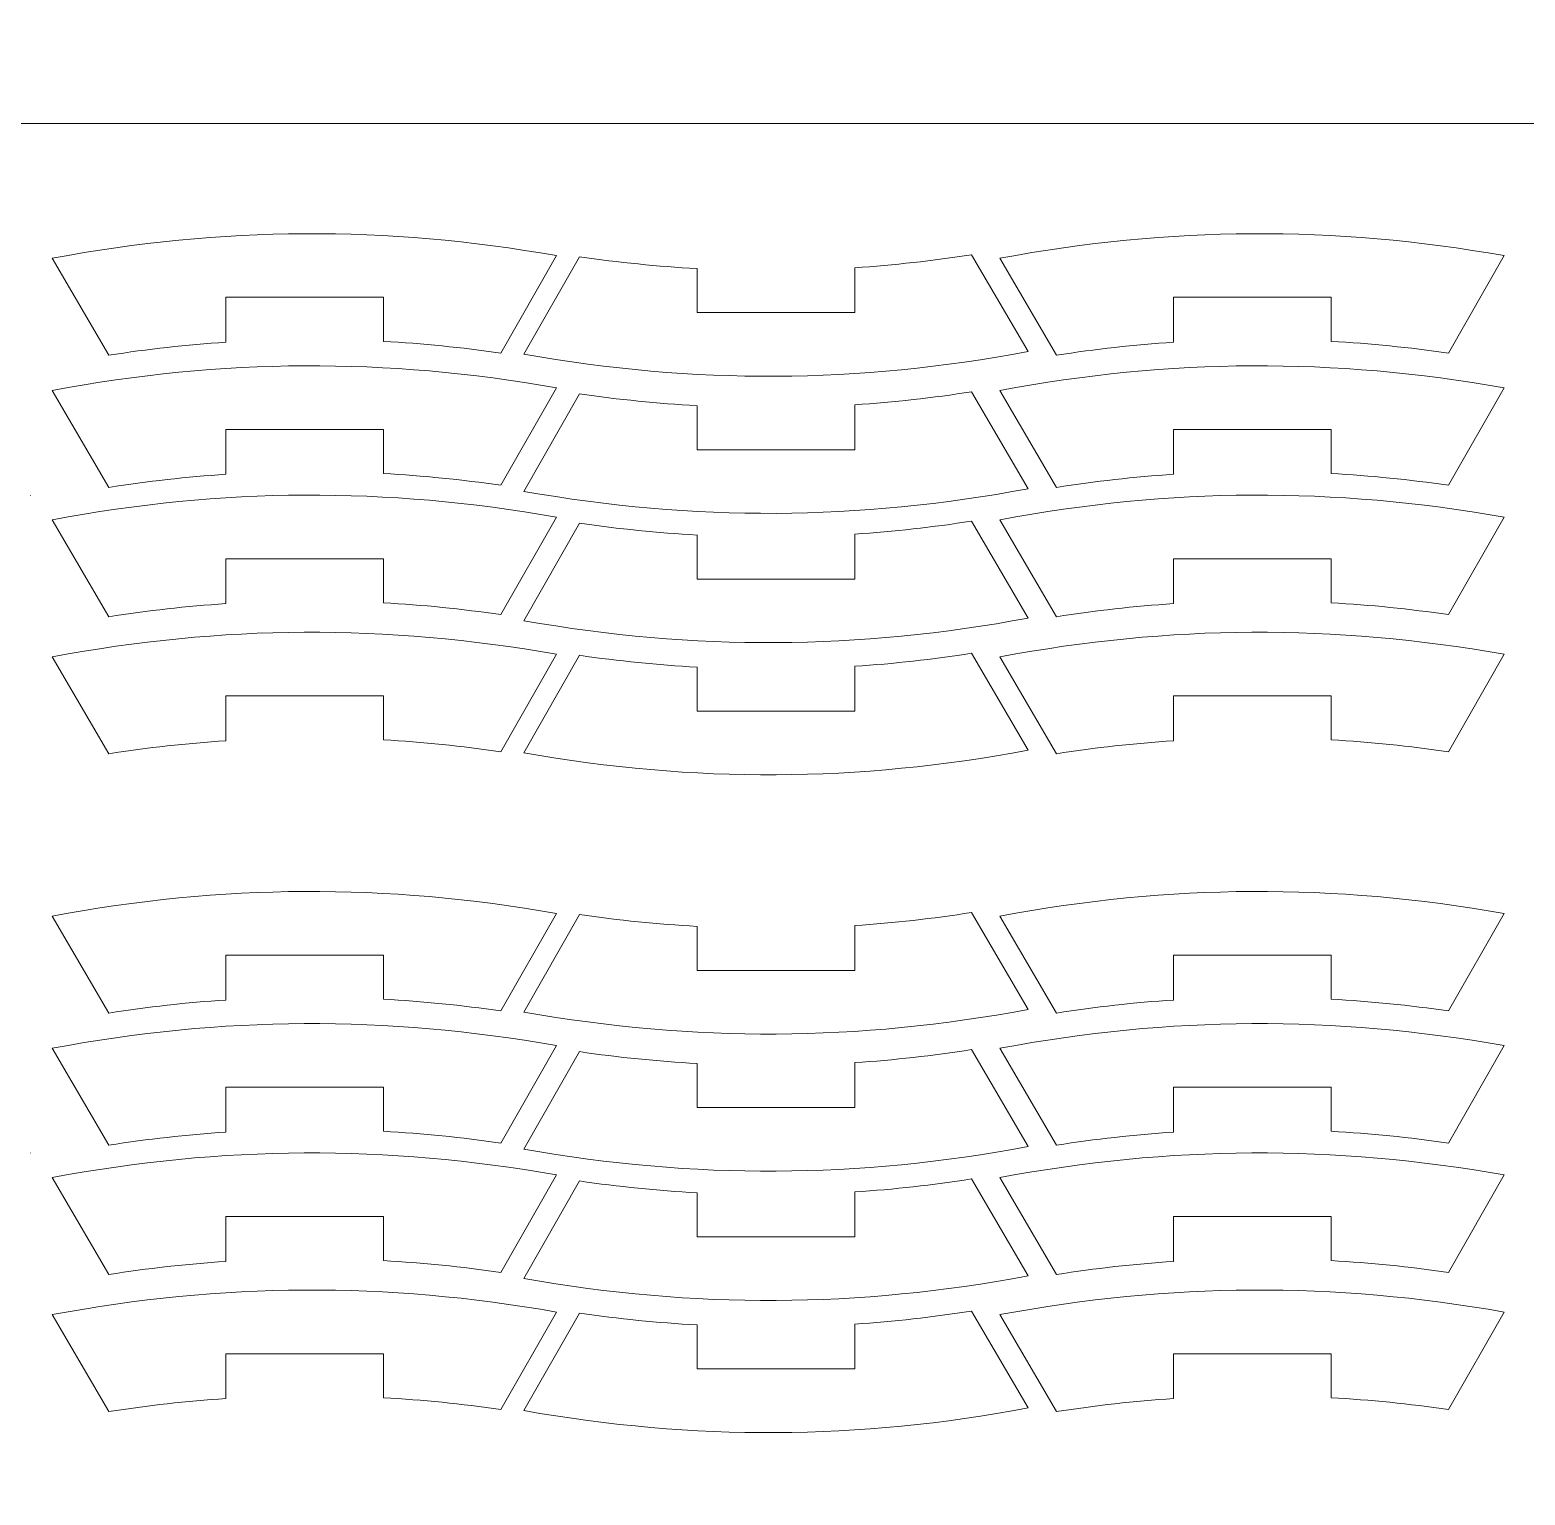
# Model space of a CAD drawing. Header units: centimetres. Extents: x -226 to -75, y 0 to 222.
# Drawn here: x -156.54 to -149.43, y 23.8 to 30.76 of the extents above; entities that cross this region are included whole.
import ezdxf

# ---------------------------------------------------------------- set-up
doc = ezdxf.new("R2010")
doc.units = ezdxf.units.CM
doc.header["$MEASUREMENT"] = 0
doc.layers.add('layer 1', color=7, linetype='Continuous')

msp = doc.modelspace()

# ---------------------------------------------------------------- linework, layer by layer
at = {"layer": 'layer 1', "color": 250, "lineweight": 20}
for points in [[(-175.83724, 30.31703), (-125.83724, 30.31703), (-125.83724, 60.31703), (-175.83724, 60.31703), (-175.83724, 30.31703)], [(-165.83724, 0.31703), (-135.83724, 0.31703), (-135.83724, 30.31703), (-165.83724, 30.31703), (-165.83724, 0.31703)]]:
    msp.add_lwpolyline(points, close=True, dxfattribs=at)
at = {"layer": 'layer 1', "color": 1, "lineweight": 9}
for points in [[(-156.43529, 29.67665), (-155.62436, 29.82859), (-154.84948, 29.83265), (-154.03704, 29.68917)], [(-151.92787, 29.67665), (-151.11694, 29.82859), (-150.3421, 29.83265), (-149.52962, 29.68917)], [(-156.16595, 29.21577), (-156.16595, 29.21577), (-156.4353, 29.67664), (-156.4353, 29.67664)], [(-154.03702, 29.68919), (-154.03702, 29.68919), (-154.3015, 29.22554), (-154.3015, 29.22554)], [(-154.19146, 29.22031), (-154.19146, 29.22031), (-153.92695, 29.68404), (-153.92695, 29.68404)], [(-153.92695, 29.68402), (-153.74146, 29.65682), (-153.55572, 29.63806), (-153.36854, 29.62772)], [(-152.61854, 29.6318), (-152.43206, 29.64407), (-152.24713, 29.66475), (-152.06252, 29.69375)], [(-152.06253, 29.69374), (-152.06253, 29.69374), (-151.79319, 29.23287), (-151.79319, 29.23287)], [(-151.65854, 29.21577), (-151.65854, 29.21577), (-151.92787, 29.67664), (-151.92787, 29.67664)], [(-149.52961, 29.68919), (-149.52961, 29.68919), (-149.79408, 29.22554), (-149.79408, 29.22554)], [(-153.36854, 29.41841), (-153.36854, 29.41841), (-153.36854, 29.62774), (-153.36854, 29.62774)], [(-152.61854, 29.6318), (-152.61854, 29.6318), (-152.61854, 29.4184), (-152.61854, 29.4184)], [(-155.60995, 29.4911), (-155.60995, 29.4911), (-154.85994, 29.4911), (-154.85994, 29.4911)], [(-155.60995, 29.27771), (-155.60995, 29.27771), (-155.60995, 29.4911), (-155.60995, 29.4911)], [(-154.85995, 29.4911), (-154.85995, 29.4911), (-154.85995, 29.28176), (-154.85995, 29.28176)], [(-151.10253, 29.4911), (-151.10253, 29.4911), (-150.35256, 29.4911), (-150.35256, 29.4911)], [(-151.10253, 29.27771), (-151.10253, 29.27771), (-151.10253, 29.4911), (-151.10253, 29.4911)], [(-150.35257, 29.4911), (-150.35257, 29.4911), (-150.35257, 29.28176), (-150.35257, 29.28176)], [(-152.61854, 29.41841), (-152.61854, 29.41841), (-153.36854, 29.41841), (-153.36854, 29.41841)], [(-155.60995, 29.27771), (-155.79639, 29.26543), (-155.98135, 29.24483), (-156.16596, 29.21576)], [(-154.3015, 29.22555), (-154.48699, 29.25275), (-154.67277, 29.27145), (-154.85995, 29.28178)], [(-151.7932, 29.23286), (-152.60413, 29.08091), (-153.37897, 29.07693), (-154.19145, 29.22033)], [(-151.10253, 29.27771), (-151.28901, 29.26543), (-151.47397, 29.24483), (-151.65855, 29.21576)], [(-149.79409, 29.22555), (-149.97958, 29.25275), (-150.16535, 29.27145), (-150.35257, 29.28178)], [(-156.43529, 29.0484), (-155.62436, 29.20027), (-154.84948, 29.20433), (-154.03704, 29.06093)], [(-151.92787, 29.0484), (-151.11694, 29.20027), (-150.3421, 29.20433), (-149.52962, 29.06093)], [(-156.16595, 28.58745), (-156.16595, 28.58745), (-156.4353, 29.04839), (-156.4353, 29.04839)], [(-154.03702, 29.06094), (-154.03702, 29.06094), (-154.3015, 28.59722), (-154.3015, 28.59722)], [(-154.19146, 28.56843), (-154.19146, 28.56843), (-153.92695, 29.03216), (-153.92695, 29.03216)], [(-153.92695, 29.03214), (-153.74146, 29.00494), (-153.55572, 28.98618), (-153.36854, 28.97584)], [(-152.61854, 28.97991), (-152.43206, 28.99219), (-152.24713, 29.01286), (-152.06252, 29.04193)], [(-152.06253, 29.04193), (-152.06253, 29.04193), (-151.79319, 28.58099), (-151.79319, 28.58099)], [(-151.65854, 28.58745), (-151.65854, 28.58745), (-151.92787, 29.04839), (-151.92787, 29.04839)], [(-149.52961, 29.06094), (-149.52961, 29.06094), (-149.79408, 28.59722), (-149.79408, 28.59722)], [(-153.36854, 28.76653), (-153.36854, 28.76653), (-153.36854, 28.97586), (-153.36854, 28.97586)], [(-152.61854, 28.97991), (-152.61854, 28.97991), (-152.61854, 28.76652), (-152.61854, 28.76652)], [(-155.60995, 28.64946), (-155.60995, 28.64946), (-155.60995, 28.86286), (-155.60995, 28.86286)], [(-155.60995, 28.86285), (-155.60995, 28.86285), (-154.85994, 28.86285), (-154.85994, 28.86285)], [(-154.85995, 28.86285), (-154.85995, 28.86285), (-154.85995, 28.65344), (-154.85995, 28.65344)], [(-151.10253, 28.64946), (-151.10253, 28.64946), (-151.10253, 28.86286), (-151.10253, 28.86286)], [(-151.10253, 28.86285), (-151.10253, 28.86285), (-150.35256, 28.86285), (-150.35256, 28.86285)], [(-150.35257, 28.86285), (-150.35257, 28.86285), (-150.35257, 28.65344), (-150.35257, 28.65344)], [(-152.61854, 28.76653), (-152.61854, 28.76653), (-153.36854, 28.76653), (-153.36854, 28.76653)], [(-156.43529, 28.43352), (-155.62436, 28.5854), (-154.84948, 28.58945), (-154.03704, 28.44605)], [(-155.60995, 28.64946), (-155.79639, 28.63712), (-155.98135, 28.61651), (-156.16596, 28.58744)], [(-154.3015, 28.59723), (-154.48699, 28.62443), (-154.67277, 28.6432), (-154.85995, 28.65347)], [(-151.92787, 28.43352), (-151.11694, 28.5854), (-150.3421, 28.58945), (-149.52962, 28.44605)], [(-151.10253, 28.64946), (-151.28901, 28.63712), (-151.47397, 28.61651), (-151.65855, 28.58744)], [(-149.79409, 28.59723), (-149.97958, 28.62443), (-150.16535, 28.6432), (-150.35257, 28.65347)], [(-151.7932, 28.58097), (-152.60413, 28.4291), (-153.37897, 28.42504), (-154.19145, 28.56845)], [(-154.03702, 28.44606), (-154.03702, 28.44606), (-154.3015, 27.98234), (-154.3015, 27.98234)], [(-149.52961, 28.44606), (-149.52961, 28.44606), (-149.79408, 27.98234), (-149.79408, 27.98234)], [(-156.16595, 27.97257), (-156.16595, 27.97257), (-156.4353, 28.43351), (-156.4353, 28.43351)], [(-154.19146, 27.95355), (-154.19146, 27.95355), (-153.92695, 28.41728), (-153.92695, 28.41728)], [(-153.92695, 28.41726), (-153.74146, 28.39006), (-153.55572, 28.37129), (-153.36854, 28.36096)], [(-152.61854, 28.36504), (-152.43206, 28.37731), (-152.24713, 28.39799), (-152.06252, 28.42698)], [(-152.06253, 28.42698), (-152.06253, 28.42698), (-151.79319, 27.96611), (-151.79319, 27.96611)], [(-151.65854, 27.97257), (-151.65854, 27.97257), (-151.92787, 28.43351), (-151.92787, 28.43351)], [(-153.36854, 28.15164), (-153.36854, 28.15164), (-153.36854, 28.36098), (-153.36854, 28.36098)], [(-152.61854, 28.36504), (-152.61854, 28.36504), (-152.61854, 28.15164), (-152.61854, 28.15164)], [(-155.60995, 28.03458), (-155.60995, 28.03458), (-155.60995, 28.24798), (-155.60995, 28.24798)], [(-155.60995, 28.24797), (-155.60995, 28.24797), (-154.85994, 28.24797), (-154.85994, 28.24797)], [(-154.85995, 28.24797), (-154.85995, 28.24797), (-154.85995, 28.03856), (-154.85995, 28.03856)], [(-151.10253, 28.03458), (-151.10253, 28.03458), (-151.10253, 28.24798), (-151.10253, 28.24798)], [(-151.10253, 28.24797), (-151.10253, 28.24797), (-150.35256, 28.24797), (-150.35256, 28.24797)], [(-150.35257, 28.24797), (-150.35257, 28.24797), (-150.35257, 28.03856), (-150.35257, 28.03856)], [(-152.61854, 28.15164), (-152.61854, 28.15164), (-153.36854, 28.15164), (-153.36854, 28.15164)], [(-155.60995, 28.03458), (-155.79639, 28.02231), (-155.98135, 28.00163), (-156.16596, 27.97256)], [(-154.3015, 27.98235), (-154.48699, 28.00955), (-154.67277, 28.02832), (-154.85995, 28.03859)], [(-151.10253, 28.03458), (-151.28901, 28.02231), (-151.47397, 28.00163), (-151.65855, 27.97256)], [(-149.79409, 27.98235), (-149.97958, 28.00955), (-150.16535, 28.02832), (-150.35257, 28.03859)], [(-151.7932, 27.96609), (-152.60413, 27.81422), (-153.37897, 27.81017), (-154.19145, 27.95357)], [(-156.43529, 27.78164), (-155.62436, 27.93351), (-154.84948, 27.93757), (-154.03704, 27.79416)], [(-151.92787, 27.78164), (-151.11694, 27.93351), (-150.3421, 27.93757), (-149.52962, 27.79416)], [(-156.16595, 27.32069), (-156.16595, 27.32069), (-156.4353, 27.78163), (-156.4353, 27.78163)], [(-154.03702, 27.79418), (-154.03702, 27.79418), (-154.3015, 27.33046), (-154.3015, 27.33046)], [(-154.19146, 27.32523), (-154.19146, 27.32523), (-153.92695, 27.78896), (-153.92695, 27.78896)], [(-153.92695, 27.78895), (-153.74146, 27.76175), (-153.55572, 27.74305), (-153.36854, 27.73271)], [(-152.61854, 27.73672), (-152.43206, 27.74906), (-152.24713, 27.76967), (-152.06252, 27.79874)], [(-152.61854, 27.73672), (-152.61854, 27.73672), (-152.61854, 27.52339), (-152.61854, 27.52339)], [(-152.06253, 27.79873), (-152.06253, 27.79873), (-151.79319, 27.33786), (-151.79319, 27.33786)], [(-151.65854, 27.32069), (-151.65854, 27.32069), (-151.92787, 27.78163), (-151.92787, 27.78163)], [(-149.52961, 27.79418), (-149.52961, 27.79418), (-149.79408, 27.33046), (-149.79408, 27.33046)], [(-153.36854, 27.5234), (-153.36854, 27.5234), (-153.36854, 27.73273), (-153.36854, 27.73273)], [(-155.60995, 27.3827), (-155.60995, 27.3827), (-155.60995, 27.5961), (-155.60995, 27.5961)], [(-155.60995, 27.59609), (-155.60995, 27.59609), (-154.85994, 27.59609), (-154.85994, 27.59609)], [(-154.85995, 27.59609), (-154.85995, 27.59609), (-154.85995, 27.38675), (-154.85995, 27.38675)], [(-151.10253, 27.3827), (-151.10253, 27.3827), (-151.10253, 27.5961), (-151.10253, 27.5961)], [(-151.10253, 27.59609), (-151.10253, 27.59609), (-150.35256, 27.59609), (-150.35256, 27.59609)], [(-150.35257, 27.59609), (-150.35257, 27.59609), (-150.35257, 27.38675), (-150.35257, 27.38675)], [(-152.61854, 27.5234), (-152.61854, 27.5234), (-153.36854, 27.5234), (-153.36854, 27.5234)], [(-155.60995, 27.3827), (-155.79639, 27.37043), (-155.98135, 27.34975), (-156.16596, 27.32068)], [(-154.3015, 27.33047), (-154.48699, 27.35767), (-154.67277, 27.37644), (-154.85995, 27.38678)], [(-151.10253, 27.3827), (-151.28901, 27.37043), (-151.47397, 27.34975), (-151.65855, 27.32068)], [(-149.79409, 27.33047), (-149.97958, 27.35767), (-150.16535, 27.37644), (-150.35257, 27.38678)], [(-151.7932, 27.33785), (-152.60413, 27.1859), (-153.37897, 27.18185), (-154.19145, 27.32525)], [(-156.43529, 26.5489), (-155.62436, 26.70084), (-154.84948, 26.7049), (-154.03704, 26.56142)], [(-151.92787, 26.5489), (-151.11694, 26.70084), (-150.3421, 26.7049), (-149.52962, 26.56142)], [(-156.16595, 26.08802), (-156.16595, 26.08802), (-156.4353, 26.54889), (-156.4353, 26.54889)], [(-154.03702, 26.56144), (-154.03702, 26.56144), (-154.3015, 26.09779), (-154.3015, 26.09779)], [(-154.19146, 26.09256), (-154.19146, 26.09256), (-153.92695, 26.55629), (-153.92695, 26.55629)], [(-153.92695, 26.55627), (-153.74146, 26.52907), (-153.55572, 26.51031), (-153.36854, 26.49997)], [(-152.61854, 26.50405), (-152.43206, 26.51632), (-152.24713, 26.537), (-152.06252, 26.566)], [(-152.06253, 26.56599), (-152.06253, 26.56599), (-151.79319, 26.10512), (-151.79319, 26.10512)], [(-151.65854, 26.08802), (-151.65854, 26.08802), (-151.92787, 26.54889), (-151.92787, 26.54889)], [(-149.52961, 26.56144), (-149.52961, 26.56144), (-149.79408, 26.09779), (-149.79408, 26.09779)], [(-153.36854, 26.29066), (-153.36854, 26.29066), (-153.36854, 26.49999), (-153.36854, 26.49999)], [(-152.61854, 26.50405), (-152.61854, 26.50405), (-152.61854, 26.29065), (-152.61854, 26.29065)], [(-155.60995, 26.36335), (-155.60995, 26.36335), (-154.85994, 26.36335), (-154.85994, 26.36335)], [(-155.60995, 26.14996), (-155.60995, 26.14996), (-155.60995, 26.36335), (-155.60995, 26.36335)], [(-154.85995, 26.36335), (-154.85995, 26.36335), (-154.85995, 26.15401), (-154.85995, 26.15401)], [(-151.10253, 26.36335), (-151.10253, 26.36335), (-150.35256, 26.36335), (-150.35256, 26.36335)], [(-151.10253, 26.14996), (-151.10253, 26.14996), (-151.10253, 26.36335), (-151.10253, 26.36335)], [(-150.35257, 26.36335), (-150.35257, 26.36335), (-150.35257, 26.15401), (-150.35257, 26.15401)], [(-152.61854, 26.29066), (-152.61854, 26.29066), (-153.36854, 26.29066), (-153.36854, 26.29066)], [(-155.60995, 26.14996), (-155.79639, 26.13768), (-155.98135, 26.11708), (-156.16596, 26.08801)], [(-154.3015, 26.0978), (-154.48699, 26.125), (-154.67277, 26.1437), (-154.85995, 26.15403)], [(-151.7932, 26.10511), (-152.60413, 25.95316), (-153.37897, 25.94918), (-154.19145, 26.09258)], [(-151.10253, 26.14996), (-151.28901, 26.13768), (-151.47397, 26.11708), (-151.65855, 26.08801)], [(-149.79409, 26.0978), (-149.97958, 26.125), (-150.16535, 26.1437), (-150.35257, 26.15403)], [(-156.43529, 25.92065), (-155.62436, 26.07252), (-154.84948, 26.07658), (-154.03704, 25.93318)], [(-151.92787, 25.92065), (-151.11694, 26.07252), (-150.3421, 26.07658), (-149.52962, 25.93318)], [(-156.16595, 25.4597), (-156.16595, 25.4597), (-156.4353, 25.92064), (-156.4353, 25.92064)], [(-154.03702, 25.93319), (-154.03702, 25.93319), (-154.3015, 25.46947), (-154.3015, 25.46947)], [(-154.19146, 25.44068), (-154.19146, 25.44068), (-153.92695, 25.90441), (-153.92695, 25.90441)], [(-153.92695, 25.90439), (-153.74146, 25.87719), (-153.55572, 25.85843), (-153.36854, 25.84809)], [(-152.61854, 25.85216), (-152.43206, 25.86444), (-152.24713, 25.88511), (-152.06252, 25.91418)], [(-152.06253, 25.91418), (-152.06253, 25.91418), (-151.79319, 25.45324), (-151.79319, 25.45324)], [(-151.65854, 25.4597), (-151.65854, 25.4597), (-151.92787, 25.92064), (-151.92787, 25.92064)], [(-149.52961, 25.93319), (-149.52961, 25.93319), (-149.79408, 25.46947), (-149.79408, 25.46947)], [(-153.36854, 25.63878), (-153.36854, 25.63878), (-153.36854, 25.84811), (-153.36854, 25.84811)], [(-152.61854, 25.85216), (-152.61854, 25.85216), (-152.61854, 25.63877), (-152.61854, 25.63877)], [(-155.60995, 25.52171), (-155.60995, 25.52171), (-155.60995, 25.73511), (-155.60995, 25.73511)], [(-155.60995, 25.7351), (-155.60995, 25.7351), (-154.85994, 25.7351), (-154.85994, 25.7351)], [(-154.85995, 25.7351), (-154.85995, 25.7351), (-154.85995, 25.52569), (-154.85995, 25.52569)], [(-151.10253, 25.52171), (-151.10253, 25.52171), (-151.10253, 25.73511), (-151.10253, 25.73511)], [(-151.10253, 25.7351), (-151.10253, 25.7351), (-150.35256, 25.7351), (-150.35256, 25.7351)], [(-150.35257, 25.7351), (-150.35257, 25.7351), (-150.35257, 25.52569), (-150.35257, 25.52569)], [(-152.61854, 25.63878), (-152.61854, 25.63878), (-153.36854, 25.63878), (-153.36854, 25.63878)], [(-156.43529, 25.30577), (-155.62436, 25.45765), (-154.84948, 25.4617), (-154.03704, 25.3183)], [(-155.60995, 25.52171), (-155.79639, 25.50937), (-155.98135, 25.48876), (-156.16596, 25.45969)], [(-154.3015, 25.46948), (-154.48699, 25.49668), (-154.67277, 25.51545), (-154.85995, 25.52572)], [(-151.92787, 25.30577), (-151.11694, 25.45765), (-150.3421, 25.4617), (-149.52962, 25.3183)], [(-151.10253, 25.52171), (-151.28901, 25.50937), (-151.47397, 25.48876), (-151.65855, 25.45969)], [(-149.79409, 25.46948), (-149.97958, 25.49668), (-150.16535, 25.51545), (-150.35257, 25.52572)], [(-151.7932, 25.45322), (-152.60413, 25.30135), (-153.37897, 25.29729), (-154.19145, 25.4407)], [(-154.03702, 25.31831), (-154.03702, 25.31831), (-154.3015, 24.85459), (-154.3015, 24.85459)], [(-149.52961, 25.31831), (-149.52961, 25.31831), (-149.79408, 24.85459), (-149.79408, 24.85459)], [(-156.16595, 24.84482), (-156.16595, 24.84482), (-156.4353, 25.30576), (-156.4353, 25.30576)], [(-154.19146, 24.8258), (-154.19146, 24.8258), (-153.92695, 25.28953), (-153.92695, 25.28953)], [(-153.92695, 25.28951), (-153.74146, 25.26231), (-153.55572, 25.24354), (-153.36854, 25.23321)], [(-152.61854, 25.23729), (-152.43206, 25.24956), (-152.24713, 25.27024), (-152.06252, 25.29923)], [(-152.06253, 25.29923), (-152.06253, 25.29923), (-151.79319, 24.83836), (-151.79319, 24.83836)], [(-151.65854, 24.84482), (-151.65854, 24.84482), (-151.92787, 25.30576), (-151.92787, 25.30576)], [(-153.36854, 25.02389), (-153.36854, 25.02389), (-153.36854, 25.23323), (-153.36854, 25.23323)], [(-152.61854, 25.23729), (-152.61854, 25.23729), (-152.61854, 25.02389), (-152.61854, 25.02389)], [(-155.60995, 24.90683), (-155.60995, 24.90683), (-155.60995, 25.12023), (-155.60995, 25.12023)], [(-155.60995, 25.12022), (-155.60995, 25.12022), (-154.85994, 25.12022), (-154.85994, 25.12022)], [(-154.85995, 25.12022), (-154.85995, 25.12022), (-154.85995, 24.91081), (-154.85995, 24.91081)], [(-151.10253, 24.90683), (-151.10253, 24.90683), (-151.10253, 25.12023), (-151.10253, 25.12023)], [(-151.10253, 25.12022), (-151.10253, 25.12022), (-150.35256, 25.12022), (-150.35256, 25.12022)], [(-150.35257, 25.12022), (-150.35257, 25.12022), (-150.35257, 24.91081), (-150.35257, 24.91081)], [(-152.61854, 25.02389), (-152.61854, 25.02389), (-153.36854, 25.02389), (-153.36854, 25.02389)], [(-155.60995, 24.90683), (-155.79639, 24.89456), (-155.98135, 24.87388), (-156.16596, 24.84481)], [(-154.3015, 24.8546), (-154.48699, 24.8818), (-154.67277, 24.90057), (-154.85995, 24.91084)], [(-151.10253, 24.90683), (-151.28901, 24.89456), (-151.47397, 24.87388), (-151.65855, 24.84481)], [(-149.79409, 24.8546), (-149.97958, 24.8818), (-150.16535, 24.90057), (-150.35257, 24.91084)], [(-151.7932, 24.83834), (-152.60413, 24.68647), (-153.37897, 24.68242), (-154.19145, 24.82582)], [(-156.43529, 24.65389), (-155.62436, 24.80576), (-154.84948, 24.80982), (-154.03704, 24.66641)], [(-151.92787, 24.65389), (-151.11694, 24.80576), (-150.3421, 24.80982), (-149.52962, 24.66641)], [(-156.16595, 24.19294), (-156.16595, 24.19294), (-156.4353, 24.65388), (-156.4353, 24.65388)], [(-154.03702, 24.66643), (-154.03702, 24.66643), (-154.3015, 24.20271), (-154.3015, 24.20271)], [(-154.19146, 24.19748), (-154.19146, 24.19748), (-153.92695, 24.66121), (-153.92695, 24.66121)], [(-153.92695, 24.6612), (-153.74146, 24.634), (-153.55572, 24.6153), (-153.36854, 24.60496)], [(-152.61854, 24.60897), (-152.43206, 24.62131), (-152.24713, 24.64192), (-152.06252, 24.67099)], [(-152.61854, 24.60897), (-152.61854, 24.60897), (-152.61854, 24.39564), (-152.61854, 24.39564)], [(-152.06253, 24.67098), (-152.06253, 24.67098), (-151.79319, 24.21011), (-151.79319, 24.21011)], [(-151.65854, 24.19294), (-151.65854, 24.19294), (-151.92787, 24.65388), (-151.92787, 24.65388)], [(-149.52961, 24.66643), (-149.52961, 24.66643), (-149.79408, 24.20271), (-149.79408, 24.20271)], [(-153.36854, 24.39565), (-153.36854, 24.39565), (-153.36854, 24.60498), (-153.36854, 24.60498)], [(-155.60995, 24.25495), (-155.60995, 24.25495), (-155.60995, 24.46835), (-155.60995, 24.46835)], [(-155.60995, 24.46834), (-155.60995, 24.46834), (-154.85994, 24.46834), (-154.85994, 24.46834)], [(-154.85995, 24.46834), (-154.85995, 24.46834), (-154.85995, 24.259), (-154.85995, 24.259)], [(-151.10253, 24.25495), (-151.10253, 24.25495), (-151.10253, 24.46835), (-151.10253, 24.46835)], [(-151.10253, 24.46834), (-151.10253, 24.46834), (-150.35256, 24.46834), (-150.35256, 24.46834)], [(-150.35257, 24.46834), (-150.35257, 24.46834), (-150.35257, 24.259), (-150.35257, 24.259)], [(-152.61854, 24.39565), (-152.61854, 24.39565), (-153.36854, 24.39565), (-153.36854, 24.39565)], [(-155.60995, 24.25495), (-155.79639, 24.24268), (-155.98135, 24.222), (-156.16596, 24.19293)], [(-154.3015, 24.20272), (-154.48699, 24.22992), (-154.67277, 24.24869), (-154.85995, 24.25903)], [(-151.10253, 24.25495), (-151.28901, 24.24268), (-151.47397, 24.222), (-151.65855, 24.19293)], [(-149.79409, 24.20272), (-149.97958, 24.22992), (-150.16535, 24.24869), (-150.35257, 24.25903)], [(-151.7932, 24.2101), (-152.60413, 24.05815), (-153.37897, 24.0541), (-154.19145, 24.1975)]]:
    msp.add_open_spline(points, degree=3, dxfattribs=at)
for points in [[(-156.53889, 28.549), (-156.53889, 28.549), (-156.53889, 28.54971), (-156.53889, 28.54971), (-156.53889, 28.54971), (-156.53889, 28.54971), (-156.53889, 28.55038), (-156.53889, 28.55038), (-156.53889, 28.55038), (-156.53889, 28.55038), (-156.53889, 28.549), (-156.53889, 28.549)], [(-156.53889, 25.42125), (-156.53889, 25.42125), (-156.53889, 25.42196), (-156.53889, 25.42196), (-156.53889, 25.42196), (-156.53889, 25.42196), (-156.53889, 25.42263), (-156.53889, 25.42263), (-156.53889, 25.42263), (-156.53889, 25.42263), (-156.53889, 25.42125), (-156.53889, 25.42125)]]:
    msp.add_open_spline(points, degree=3, knots=[0, 0, 0, 0, 0.25, 0.25, 0.25, 0.25, 0.5, 0.5, 0.5, 0.5, 1, 1, 1, 1], dxfattribs=at)

doc.saveas('drawing.dxf')
